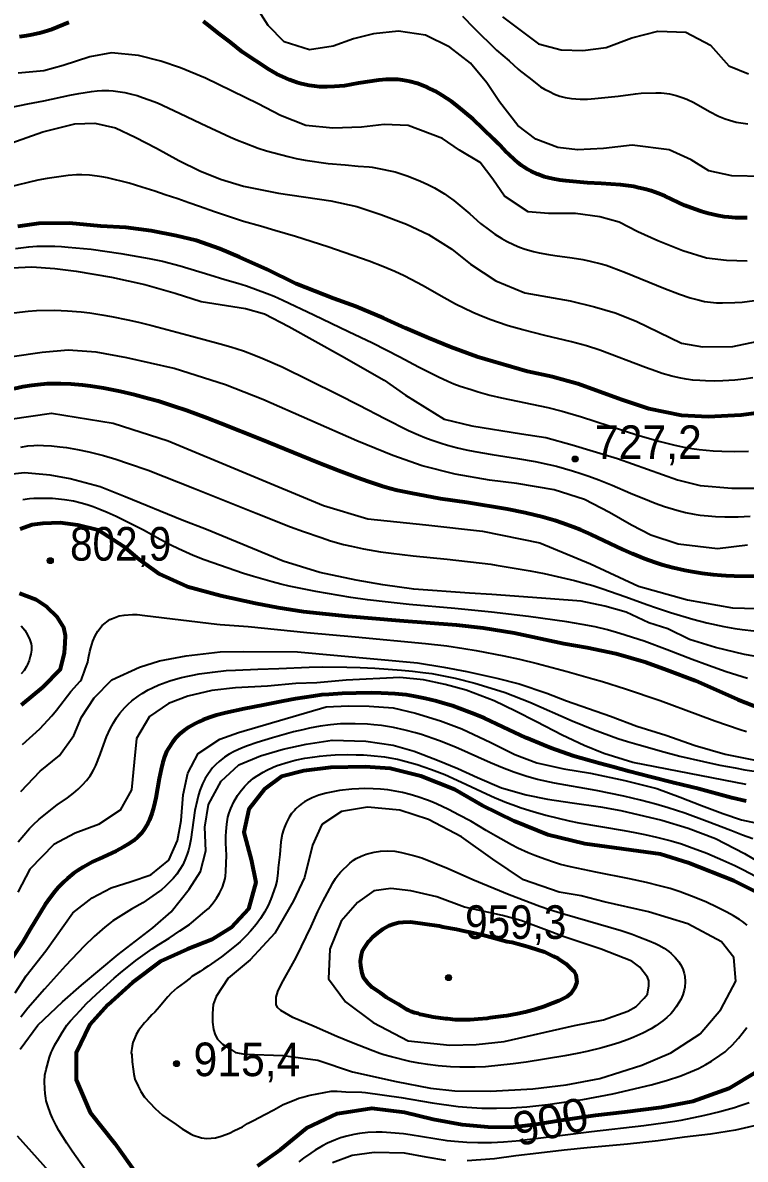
# Model space of a CAD drawing. Header units: metres. Extents: x 547833 to 556102, y 1844799 to 1850994.
# Drawn here: x 550297 to 550662, y 1845761 to 1846336 of the extents above; entities that cross this region are included whole.
import ezdxf
from ezdxf.enums import TextEntityAlignment as Align

# ---------------------------------------------------------------- set-up
doc = ezdxf.new("R2010")
doc.units = ezdxf.units.M
doc.header["$LTSCALE"] = 6.8
for name, color, linetype, lineweight in [('1', 7, 'Continuous', 25), ('2', 7, 'Continuous', 53), ('5', 7, 'Continuous', 13)]:
    doc.layers.add(name, color=color, linetype=linetype, lineweight=lineweight)
doc.layers.add('4', color=7, linetype='Continuous')

msp = doc.modelspace()

# ---------------------------------------------------------------- hatches: boundary and pattern name
at = {"layer": '5'}
for points in [[(550577.62, 1846115.14, 1), (550574.62, 1846115.14, 1)], [(550312.23, 1846063.77, 1), (550309.23, 1846063.77, 1)], [(550513.6, 1845852.97, 1), (550510.6, 1845852.97, 1)], [(550376.06, 1845809.48, 1), (550373.06, 1845809.48, 1)]]:
    msp.add_hatch(color=256, dxfattribs=at).paths.add_polyline_path(points)

# ---------------------------------------------------------------- linework, layer by layer
at = {"layer": '1'}
for points in [[(550671.02, 1846257.89), (550655.35, 1846258.28), (550643.75, 1846260.9), (550634.87, 1846266.37), (550623.63, 1846271.45), (550604.95, 1846273.78), (550590.4, 1846272.13), (550577.27, 1846271.4), (550567.34, 1846272.69), (550556.21, 1846276.76), (550547.17, 1846283.74), (550537.94, 1846295.65), (550531.51, 1846305.34), (550523.15, 1846315.19), (550512.82, 1846323.41), (550500.45, 1846329.38), (550486.76, 1846331.39), (550474.08, 1846330.07), (550464.08, 1846327.54), (550453.83, 1846323.84), (550441.85, 1846321.97), (550429.07, 1846325.99), (550420.89, 1846334.33), (550412.66, 1846347.5)], [(550519.24, 1846339.05), (550524.89, 1846333.07), (550536.34, 1846321.8), (550542.73, 1846316.4), (550547.37, 1846312.15), (550548.51, 1846311.19), (550552.72, 1846307.97), (550557.6, 1846304.09), (550558.66, 1846303.36), (550560.62, 1846302.18), (550563.17, 1846300.84), (550565.72, 1846299.6), (550568.32, 1846298.58), (550571, 1846297.9), (550574.32, 1846297.4), (550578.71, 1846297.09), (550582.33, 1846297.13), (550586.06, 1846297.37), (550597.89, 1846298.63), (550606.58, 1846299.81), (550609.54, 1846300.02), (550616.91, 1846300.32), (550619.66, 1846300.27), (550621.16, 1846300.14), (550623.85, 1846299.71), (550627.16, 1846298.91), (550630.29, 1846297.93), (550632.62, 1846297.02), (550636.07, 1846295.31), (550644.05, 1846290.75), (550648.63, 1846288.39), (550651.91, 1846287.09), (550654.09, 1846286.38), (550657.53, 1846285.49), (550661.09, 1846284.84), (550663.49, 1846284.54)], [(550539.4, 1846338.75), (550557.61, 1846324.94), (550569.13, 1846321.92), (550580.09, 1846321.64), (550591.74, 1846323.09), (550604.77, 1846327.99), (550617.98, 1846331.4), (550632.14, 1846330.84), (550644.56, 1846324.38), (550653.75, 1846313.86), (550663.74, 1846309.78)], [(550663.1, 1846215.23), (550652.65, 1846215.57), (550642.61, 1846216.72), (550630.51, 1846220.43), (550617.87, 1846225.47), (550607.82, 1846230.05), (550598.39, 1846234.82), (550588.68, 1846237.53), (550576.3, 1846239.18), (550562.7, 1846239.29), (550552.33, 1846240.02), (550540.38, 1846247.94), (550534.45, 1846256.54), (550528.16, 1846264.97), (550517.66, 1846271.27), (550509.12, 1846277.16), (550491.74, 1846283.71), (550479.61, 1846284.24), (550468.07, 1846282.93), (550453.52, 1846282.42), (550439.91, 1846283.67), (550427.14, 1846288.83), (550415.8, 1846294.66), (550389.18, 1846307.65), (550376.65, 1846312.83), (550366.61, 1846316.27), (550355.37, 1846319.06), (550341.62, 1846320.42), (550330.67, 1846318.42), (550317.19, 1846314.09), (550307.47, 1846311.34), (550294.51, 1846310.25)], [(550290.42, 1846292.8), (550299.43, 1846294.68), (550307.46, 1846296.21), (550320.6, 1846299.06), (550325.2, 1846299.96), (550331.55, 1846300.98), (550334.44, 1846301.26), (550336.72, 1846301.37), (550340.27, 1846301.36), (550342.57, 1846301.22), (550346.12, 1846300.81), (550348.39, 1846300.42), (550351.82, 1846299.64), (550354.59, 1846298.86), (550357.34, 1846297.97), (550360.66, 1846296.79), (550364.89, 1846295.14), (550376.08, 1846290.05), (550386.95, 1846284.75), (550401.86, 1846277.84), (550405.33, 1846276.36), (550408.96, 1846274.93), (550415.82, 1846272.35), (550419.98, 1846270.97), (550431.02, 1846268.03), (550435.14, 1846267.08), (550439.61, 1846266.29), (550451.26, 1846264.61), (550459.77, 1846263.93), (550466.41, 1846263.24), (550472.04, 1846262.79), (550473.43, 1846262.6), (550475.97, 1846262.14), (550485.07, 1846260.23), (550489.11, 1846258.99), (550491.7, 1846258.06), (550497.99, 1846255.66), (550501.58, 1846253.99), (550504.95, 1846252.21), (550510.02, 1846249.16), (550511.95, 1846247.89), (550514.83, 1846245.81), (550522.86, 1846239.13), (550528.29, 1846234.28), (550532.83, 1846230.76), (550535.55, 1846228.82), (550539.01, 1846226.57), (550541.33, 1846225.25), (550545.21, 1846223.35)], [(550285.53, 1846272.9), (550306.9, 1846280.53), (550323.08, 1846284.53), (550333.2, 1846284.91), (550343.63, 1846282.54), (550353.57, 1846277.82), (550364.48, 1846272.33), (550375.73, 1846266.11), (550386.36, 1846260.84), (550396.88, 1846256.57), (550408.45, 1846253.05), (550426.14, 1846249.47), (550452.6, 1846245.73), (550465.76, 1846242.78), (550477.9, 1846238.82), (550490.79, 1846233.8), (550501.92, 1846228.59), (550513.81, 1846221.17), (550523.17, 1846213.72), (550535.96, 1846205.14), (550550.6, 1846199.17), (550573.55, 1846195.05), (550585.83, 1846192.12), (550596.34, 1846188.99), (550606.97, 1846184.86), (550629.83, 1846173.73), (550640.59, 1846171.78), (550655.81, 1846171.98), (550670.94, 1846175.22)], [(550588.57, 1846170.17), (550581.87, 1846172.36), (550574.32, 1846174.44), (550560.77, 1846177.62), (550549.66, 1846180.4), (550542.28, 1846182.51), (550536.85, 1846184.32), (550533.55, 1846185.52), (550528.75, 1846187.38), (550524.38, 1846189.24), (550515.7, 1846193.49), (550509.94, 1846196.54), (550498.89, 1846202.79), (550493.24, 1846205.87), (550489.71, 1846207.66), (550485.01, 1846209.86), (550478.85, 1846212.47), (550471.98, 1846215.15), (550451.06, 1846222.34), (550434.77, 1846227.63), (550424.35, 1846230.61), (550417.02, 1846232.87), (550408.38, 1846235.24), (550393.81, 1846240.04), (550386.22, 1846242.75), (550380.75, 1846244.58), (550375.24, 1846246.64), (550368.82, 1846248.69), (550363.62, 1846250.6), (550356.96, 1846252.5), (550350.58, 1846254.56), (550339.63, 1846257.31), (550336.73, 1846257.87), (550334.41, 1846258.19), (550330.58, 1846258.56), (550326.62, 1846258.74), (550324.06, 1846258.74), (550319.84, 1846258.48), (550309.14, 1846256.89), (550304.44, 1846256.03), (550289.17, 1846252.43)], [(550293.18, 1846221.59), (550299.94, 1846222.44), (550303.92, 1846222.74), (550306.45, 1846222.79), (550313, 1846222.7), (550316.37, 1846222.56), (550319.78, 1846222.3), (550331.45, 1846221.17), (550346.45, 1846219.1), (550360.75, 1846216.56), (550367.45, 1846215.1), (550376.38, 1846212.83), (550391.45, 1846208.33), (550399.02, 1846205.96), (550405.61, 1846204.08), (550409.99, 1846202.63), (550420.44, 1846198.87), (550423.94, 1846197.4), (550428.37, 1846195.39), (550443.95, 1846188.09), (550461.57, 1846179.67), (550473.64, 1846173.8), (550487.42, 1846166.85), (550496.96, 1846161.74), (550507.09, 1846156.64), (550511.69, 1846154.49), (550514.79, 1846153.23), (550518.04, 1846152.03), (550523.47, 1846150.2), (550527.14, 1846149.08), (550532.95, 1846147.48), (550538.81, 1846146.07), (550562.3, 1846141.13), (550569.57, 1846139.25), (550579.38, 1846136.39), (550607.79, 1846127.22), (550619.08, 1846123.95), (550625.89, 1846122.25), (550631.03, 1846121.16), (550635.08, 1846120.44), (550638.82, 1846119.92), (550645.96, 1846119.27), (550650.33, 1846119.07), (550656.8, 1846119.02), (550663.7, 1846119.17)], [(550545.21, 1846223.35), (550547.96, 1846222.23), (550550.79, 1846221.22), (550555.13, 1846220), (550557.97, 1846219.36), (550562.7, 1846218.46), (550565.78, 1846217.96), (550574.57, 1846216.82), (550579.93, 1846215.97), (550583.68, 1846215.23), (550589.25, 1846213.86), (550591.89, 1846213.06), (550594.47, 1846212.16), (550601.57, 1846209.51), (550620.97, 1846201.51), (550628.87, 1846198.4), (550634.21, 1846196.64), (550638.33, 1846195.53), (550641.6, 1846194.83), (550644.6, 1846194.37), (550647.54, 1846194.12), (550650.66, 1846194.04), (550656.86, 1846194.18), (550660.59, 1846194.45), (550666.86, 1846195.25)], [(550284.5, 1846211.44), (550301.42, 1846212.34), (550313.07, 1846211.5), (550323.89, 1846210.18), (550341.76, 1846207.13), (550358.58, 1846203.32), (550373.81, 1846198.95)], [(550373.81, 1846198.95), (550386.98, 1846194.85), (550409.37, 1846191.17), (550419.08, 1846188.46), (550431.36, 1846182.1), (550457.93, 1846167.33), (550479.53, 1846154.92), (550490.42, 1846147.39), (550509.82, 1846135.36), (550523.94, 1846131.88), (550549.03, 1846127.86), (550561.3, 1846126.08), (550574.55, 1846122.37), (550597.57, 1846115.45), (550627.89, 1846104.54), (550639.38, 1846101.78), (550655.41, 1846100.42), (550667.23, 1846100.36)], [(550292.37, 1846189.03), (550299.52, 1846189.8), (550303.79, 1846190.14), (550312.98, 1846190.33), (550316.24, 1846190.3), (550319.51, 1846190.11), (550326.34, 1846189.52), (550330.8, 1846189.01), (550336.84, 1846188.06), (550341.63, 1846187.2), (550350.02, 1846185.49), (550355.31, 1846184.28), (550362, 1846182.63), (550382.28, 1846177.3), (550396.71, 1846173.4), (550401.98, 1846171.9), (550408.5, 1846169.82), (550413.62, 1846167.89), (550418.21, 1846165.99), (550427.94, 1846161.66)], [(550663.26, 1846071.59), (550648.1, 1846069.74), (550628.13, 1846072.18), (550614.41, 1846076.72), (550604.69, 1846081.71), (550593.56, 1846088.07), (550580.86, 1846094.76), (550565.46, 1846099.49), (550546.66, 1846102.83), (550532.89, 1846104.44), (550515.52, 1846107.55), (550498.78, 1846111.75), (550483.97, 1846116.93), (550465.72, 1846124.39), (550418.26, 1846145.3), (550399.39, 1846152.56), (550373.42, 1846160.93), (550349.44, 1846166.34), (550333.88, 1846169.14), (550319.8, 1846170.09), (550306.58, 1846168.97), (550291.45, 1846166.88)], [(550665.9, 1846156.13), (550661.36, 1846155.54), (550656.82, 1846155.07), (550650.85, 1846154.67), (550646.37, 1846154.54), (550641.99, 1846154.61), (550639.17, 1846154.75), (550635.64, 1846155.05), (550632.23, 1846155.49), (550628.75, 1846156.13), (550624.98, 1846157.04), (550620.13, 1846158.44), (550616.91, 1846159.48), (550611.71, 1846161.32), (550588.57, 1846170.17)], [(550427.94, 1846161.66), (550455.93, 1846147.97), (550466.97, 1846142.32), (550479.88, 1846135.56), (550491.86, 1846129.58), (550496.88, 1846127.29), (550500.09, 1846125.99), (550503.3, 1846124.8), (550508.31, 1846123.09), (550511.57, 1846122.09), (550516.71, 1846120.77), (550520.99, 1846119.83), (550525.32, 1846118.98), (550534.16, 1846117.41), (550547.01, 1846115.37), (550555.84, 1846113.84), (550562.75, 1846112.42), (550566.72, 1846111.47), (550570.74, 1846110.4), (550574.82, 1846109.21), (550578.93, 1846107.9), (550583.03, 1846106.48), (550588.13, 1846104.58), (550594.91, 1846101.87), (550604.18, 1846097.94), (550613.71, 1846094.01), (550616.66, 1846092.82), (550621.22, 1846091.14), (550627.49, 1846089.21), (550631.93, 1846088.08), (550636.32, 1846087.24), (550639.38, 1846086.81), (550643.33, 1846086.38), (550647.16, 1846086.07), (550651.79, 1846085.88), (550658.58, 1846085.99), (550664.69, 1846086.22)], [(550290.49, 1846135.24), (550311.36, 1846138.24), (550342.54, 1846133.27), (550370.35, 1846124.35), (550448.87, 1846091.71), (550471.24, 1846084.85), (550500.55, 1846081.82), (550529.24, 1846078.6), (550558.35, 1846072.75), (550583.94, 1846062.19), (550608.22, 1846050.84), (550632.88, 1846043.98), (550655.69, 1846039.96), (550686.27, 1846039.11), (550714.17, 1846041.76), (550743.79, 1846048.3), (550770.78, 1846055.55), (550791.57, 1846059.3), (550814.43, 1846060.5), (550838.55, 1846057.26), (550855.87, 1846053.51), (550875.2, 1846047.7), (550891.62, 1846047.4)], [(550295.77, 1846121.21), (550299.41, 1846121.74), (550302.4, 1846122.02), (550304.11, 1846122.08), (550307.27, 1846122.03), (550311.4, 1846121.76), (550315.58, 1846121.37), (550318.94, 1846120.94), (550324.49, 1846120), (550330.22, 1846118.78), (550337.64, 1846116.88), (550343.89, 1846115.03), (550350.33, 1846112.96), (550360.27, 1846109.43), (550383.61, 1846100.23), (550414.76, 1846087.71), (550432.28, 1846080.91), (550438.73, 1846078.53), (550447.69, 1846075.4), (550452.45, 1846073.85), (550459.04, 1846071.98)], [(550675.4, 1846014), (550661.79, 1846016.39), (550647.04, 1846019.93), (550634.01, 1846023.91), (550622.99, 1846029.27), (550613.36, 1846032.37), (550601.84, 1846037.67), (550591.07, 1846040.77), (550579.11, 1846043.22), (550563.71, 1846044.52), (550533.99, 1846046.74), (550522.76, 1846047.25), (550494.57, 1846049.39), (550478.95, 1846051.56), (550465.35, 1846053.95), (550446.99, 1846057.84), (550428.44, 1846063.49), (550389.66, 1846079.54), (550377.44, 1846084.25), (550348.53, 1846096.09), (550336.03, 1846101.03), (550320.83, 1846105.15), (550310.6, 1846106.91), (550297.63, 1846108.1), (550287.21, 1846107.05)], [(550422.91, 1846053.02), (550413.49, 1846055.71), (550408.45, 1846057.24), (550388.6, 1846064.16), (550383.04, 1846066.37), (550375.54, 1846069.69), (550371.66, 1846071.59), (550366.3, 1846074.43), (550357.83, 1846079.11), (550344.02, 1846086.12), (550339.42, 1846088.16), (550335.75, 1846089.66), (550332.48, 1846090.91), (550329.4, 1846091.98), (550326.28, 1846092.9), (550322.53, 1846093.79), (550317.85, 1846094.52), (550311.84, 1846095.16), (550308.26, 1846095.25), (550302.46, 1846095.11), (550300.22, 1846094.98), (550296.78, 1846094.57)], [(550459.04, 1846071.98), (550463.06, 1846071.04), (550469.05, 1846069.81), (550477.71, 1846068.28), (550483.08, 1846067.55), (550494.14, 1846066.22), (550511.38, 1846064.45), (550533.53, 1846061.91), (550536.16, 1846061.52), (550553.33, 1846058.57), (550560.42, 1846057.26), (550575.74, 1846053.66), (550580.61, 1846052.43), (550585.01, 1846051.15), (550590.05, 1846049.51), (550601.27, 1846045.6), (550612.88, 1846041.39), (550616.73, 1846040.07), (550624.29, 1846037.64), (550635.71, 1846034.14), (550642.75, 1846032.32), (550651.38, 1846030.5), (550656.86, 1846029.52), (550660.52, 1846028.97), (550666.51, 1846028.28)], [(550663.3, 1846004.27), (550652.46, 1846007.64), (550643.52, 1846010.73), (550635.35, 1846013.74), (550622.57, 1846018.74), (550610.94, 1846022.99), (550598.76, 1846026.97), (550592.54, 1846028.72), (550586.25, 1846030.23), (550579.67, 1846031.48), (550571.93, 1846032.79), (550552.54, 1846035.55), (550533.9, 1846037.8), (550515.35, 1846039.53), (550492.25, 1846041.57), (550481.51, 1846042.7), (550471.11, 1846043.94), (550462.76, 1846045.14), (550445.04, 1846048.21), (550431.51, 1846050.93), (550427.37, 1846051.83), (550422.91, 1846053.02)], [(550296.62, 1845970.89), (550305.39, 1845978.74), (550307.5, 1845980.88), (550311.56, 1845985.34), (550313.92, 1845988.16), (550321.16, 1845997.66), (550325.8, 1846002.86), (550326.45, 1846003.68), (550326.83, 1846004.71), (550327.89, 1846007.44), (550328.54, 1846009.37), (550329.67, 1846012.47), (550330.05, 1846014.62), (550330.8, 1846017.81), (550331.21, 1846019.71), (550332.32, 1846023.06), (550333.37, 1846025.78), (550334.83, 1846028.18), (550337, 1846030.91), (550340.86, 1846034.07), (550342.16, 1846034.59), (550345.62, 1846035.85), (550348.17, 1846036.26), (550352.23, 1846036.6), (550354.59, 1846036.49), (550358.62, 1846035.96), (550394.98, 1846031.63), (550396.63, 1846031.56), (550410.72, 1846030.4), (550440.5, 1846027.51), (550464.81, 1846025.32), (550500.53, 1846021.91), (550511.21, 1846020.68), (550519.86, 1846019.42), (550526.09, 1846018.39), (550540.12, 1846015.7), (550547.95, 1846013.93), (550556.99, 1846011.72), (550572.15, 1846007.65), (550585.05, 1846004.09), (550589.92, 1846002.66)], [(550295.98, 1846030.9), (550297.81, 1846028.66), (550299.27, 1846026.25), (550300.41, 1846023.75), (550301, 1846021.74), (550301.16, 1846020.62), (550301.16, 1846018.55), (550300.88, 1846016.47), (550300.64, 1846015.33), (550300.06, 1846013.28), (550299.25, 1846011.27), (550298.69, 1846010.2), (550297.47, 1846008.32), (550296.07, 1846006.52)], [(550295.82, 1845947.09), (550305.58, 1845957.34), (550315.34, 1845965.31), (550322.71, 1845975.41), (550326.48, 1845984.73), (550332.87, 1845994.48), (550341.88, 1846003.5), (550355.89, 1846009.91), (550365.95, 1846013.09), (550379.38, 1846015.63), (550396.68, 1846017.59), (550408.33, 1846017.89), (550435.79, 1846017.7), (550496.38, 1846012.12), (550509.71, 1846009.95), (550521.4, 1846007.72), (550536.51, 1846004.35), (550547.89, 1846001.45), (550561.76, 1845996.8), (550571.72, 1845992.97), (550593.95, 1845985.08), (550607.34, 1845980.12), (550621.96, 1845975.55), (550636.78, 1845970.37), (550652.01, 1845966), (550672.28, 1845961.94)], [(550385.98, 1846006.47), (550392.84, 1846007.43), (550399.74, 1846008.16), (550404.39, 1846008.45), (550415.73, 1846008.96), (550426.34, 1846009.28), (550441.71, 1846009.96), (550448.36, 1846010.03), (550460.64, 1846009.95), (550467.36, 1846009.76), (550474.84, 1846009.37), (550488.35, 1846008.41), (550493.86, 1846007.9), (550499.08, 1846007.29), (550503.61, 1846006.66), (550507.05, 1846006.08), (550515.4, 1846004.36), (550525.4, 1846001.81), (550529.32, 1846000.71), (550540.66, 1845997.05), (550553.23, 1845992.22), (550574.57, 1845982.82), (550585.48, 1845978.39), (550597.73, 1845973.92), (550602.55, 1845972.33), (550608.44, 1845970.59), (550620.89, 1845967.11), (550628.99, 1845965), (550641.06, 1845962.19), (550649.32, 1845960.43), (550656.96, 1845958.97), (550661.93, 1845958.1), (550667.9, 1845957.17)], [(550662.52, 1845950.55), (550605.24, 1845961.71), (550590.62, 1845966.28), (550580.63, 1845970.35), (550569.5, 1845975.57), (550556.66, 1845982.37), (550545.89, 1845987.76), (550535.14, 1845992.89), (550520.94, 1845998.27), (550510.46, 1846001.14), (550499.38, 1846003.57), (550487.56, 1846004.77), (550460.41, 1846003.34), (550445.45, 1846002.03), (550434.83, 1846001.59), (550420.61, 1846000.36), (550404.33, 1845999.4), (550392.41, 1845998.18), (550380.29, 1845995.28), (550370.43, 1845991.49), (550360.88, 1845984.95), (550354.27, 1845973.78), (550353.21, 1845961.85), (550351.73, 1845947.96), (550346.04, 1845937.66), (550335.05, 1845930.45), (550323.24, 1845925.93), (550312.57, 1845920.28), (550300.39, 1845907.85), (550294.34, 1845896.24)], [(550294.49, 1845921.59), (550297.32, 1845925.03), (550300.26, 1845928.29), (550302.1, 1845930.28), (550305.05, 1845933.14), (550314.17, 1845940.38), (550319.45, 1845943.91), (550322.48, 1845946.23), (550324.82, 1845948.27), (550327, 1845950.36), (550329.02, 1845952.58), (550330.82, 1845954.98), (550332.08, 1845956.98), (550332.7, 1845958.13), (550333.7, 1845960.28), (550335.99, 1845965.82), (550337.04, 1845968.57), (550339.17, 1845974.65), (550341.04, 1845978.7), (550342.66, 1845981.8), (550344.18, 1845984.3), (550345.98, 1845986.71), (550348.46, 1845989.52), (550350.18, 1845991.24), (550352.02, 1845992.88), (550355.09, 1845995.18), (550357.15, 1845996.53), (550360.31, 1845998.44), (550362.37, 1845999.54), (550365.69, 1846000.99), (550371.18, 1846003.01), (550374, 1846003.89), (550377.06, 1846004.66), (550385.98, 1846006.47)], [(550589.92, 1846002.66), (550601.65, 1845999.01), (550619.12, 1845993.03), (550638.11, 1845986.05), (550646.67, 1845982.79), (550659.53, 1845978.46), (550662.82, 1845977.41)], [(550292.95, 1845845.32), (550298.59, 1845853.84), (550308.46, 1845866.51), (550322.16, 1845885.72), (550331.84, 1845893.3), (550341.56, 1845898.34), (550351.61, 1845901.51), (550361.64, 1845904.93), (550370.71, 1845912.31), (550375.04, 1845922.33), (550376.94, 1845932.45), (550377.89, 1845945.39), (550380.2, 1845956.32), (550385.56, 1845966.2), (550396.42, 1845973.53), (550405.95, 1845976.9), (550450.21, 1845989.79), (550461.58, 1845990.32), (550472.01, 1845990.23), (550484.05, 1845989.31), (550495.41, 1845986.66), (550508.04, 1845982.75), (550518.78, 1845978.76), (550533.41, 1845971.91), (550545.66, 1845965.81), (550556.68, 1845961.59), (550570.37, 1845958.45), (550583.95, 1845956.3), (550601.27, 1845952.55), (550617.48, 1845948.54), (550629.14, 1845944.28), (550640.05, 1845939.92), (550650.79, 1845935.93), (550660.3, 1845932.69), (550673.58, 1845929.88)], [(550507.57, 1845972.66), (550504.1, 1845973.94), (550498.37, 1845975.86), (550495.46, 1845976.75), (550490.2, 1845978.16), (550484.22, 1845979.45), (550478.16, 1845980.38), (550474.34, 1845980.8), (550471.16, 1845981.05), (550464.82, 1845981.31), (550457.49, 1845981.23), (550452.34, 1845980.84), (550447.28, 1845980.08), (550441.78, 1845979.03), (550438.36, 1845978.29), (550433.71, 1845977.15), (550423.11, 1845974.21), (550415.36, 1845971.86), (550410.37, 1845970.12), (550407.4, 1845968.99), (550403.73, 1845967.36), (550401.22, 1845965.99), (550398.82, 1845964.39), (550396.05, 1845962.2), (550394.38, 1845960.65), (550392.81, 1845958.99), (550390.65, 1845956.18), (550389.11, 1845953.67), (550387.75, 1845951.01), (550386.39, 1845947.65), (550385.69, 1845945.45), (550384.94, 1845942.6), (550383.87, 1845937.42), (550381.75, 1845922.75), (550381.13, 1845919.48), (550380.58, 1845917.44), (550379.94, 1845915.45), (550378.82, 1845912.41), (550377.69, 1845909.96), (550376.3, 1845907.56), (550374.68, 1845905.27), (550372.87, 1845903.14), (550368.78, 1845898.99), (550367.04, 1845897.42), (550366.04, 1845896.63), (550357.57, 1845890.84), (550351.75, 1845887.56), (550342.44, 1845881.63), (550340.66, 1845880.36), (550338.35, 1845878.56), (550332.88, 1845873.73), (550327.84, 1845868.85), (550318.46, 1845858.97), (550307.82, 1845847.22), (550299.42, 1845837.51), (550295.78, 1845833.03)], [(550295.44, 1845816.87), (550304.36, 1845828.93), (550316.99, 1845840.78), (550326.45, 1845849.22), (550345.14, 1845864.68), (550353.77, 1845871.5), (550362.54, 1845878.21), (550371.91, 1845886.26), (550381.03, 1845897.71), (550386.75, 1845906.61), (550389.38, 1845917.07), (550388.91, 1845929.08), (550390.67, 1845940.46), (550397.08, 1845952.24), (550406.04, 1845960.62), (550416.95, 1845965.16), (550428.52, 1845968.51), (550440.05, 1845970.96)], [(550440.05, 1845970.96), (550453.29, 1845972.97), (550470.24, 1845972.47), (550484.18, 1845970.5), (550494.81, 1845967.51), (550506.5, 1845962.99), (550516.77, 1845958.69), (550526.81, 1845954.12), (550538.95, 1845949.01), (550551.31, 1845945.34), (550562.21, 1845943.27), (550574.62, 1845941.37), (550588.95, 1845939.31), (550599.19, 1845937.55), (550619.94, 1845932.66), (550633.24, 1845928.46), (550647.17, 1845923.3), (550661.73, 1845915.81), (550679.99, 1845904.92)], [(550665.9, 1845923.13), (550660.74, 1845924.93), (550654.79, 1845927.34), (550642.94, 1845931.88), (550631.55, 1845936.04), (550623.23, 1845938.75), (550616.86, 1845940.67), (550609.22, 1845942.68), (550600.73, 1845944.72), (550586.74, 1845947.52), (550565.63, 1845951.23), (550557.06, 1845953.16), (550554.09, 1845953.92), (550551.12, 1845954.8), (550545.2, 1845956.77), (550539.32, 1845959.01), (550533.34, 1845961.56), (550515.63, 1845969.44), (550507.57, 1845972.66)], [(550313.04, 1845819), (550314.83, 1845822.11), (550316.68, 1845825.21), (550318.24, 1845827.61), (550319.18, 1845828.9), (550321.04, 1845831.18), (550325.93, 1845836.6), (550328.93, 1845839.7), (550334.07, 1845844.63), (550343.08, 1845852.74), (550346.24, 1845855.4), (550354.05, 1845861.64), (550362.32, 1845867.53), (550365.67, 1845869.78), (550370.87, 1845872.99), (550376.22, 1845876.7), (550381.08, 1845879.89), (550382.21, 1845880.73), (550388.91, 1845886.41), (550390.65, 1845888.01), (550391.56, 1845888.96), (550393.11, 1845890.79), (550394.85, 1845893.22), (550396.29, 1845895.65), (550397.73, 1845898.74), (550398.5, 1845900.88), (550399.1, 1845903.09), (550399.33, 1845904.33), (550399.56, 1845906.59), (550399.84, 1845914.85), (550399.53, 1845920.89), (550399.53, 1845924.53), (550399.64, 1845926.85), (550399.97, 1845930.48), (550400.59, 1845934.08), (550401.19, 1845936.33), (550401.95, 1845938.55), (550403.47, 1845941.9), (550405.36, 1845945.07), (550406.75, 1845946.97), (550409.12, 1845949.73), (550410.76, 1845951.4), (550413.49, 1845953.73), (550415.36, 1845955.03), (550418.36, 1845956.84), (550420.31, 1845957.92), (550423.43, 1845959.4), (550425.53, 1845960.21), (550431.1, 1845961.98), (550434.62, 1845962.89), (550439.4, 1845963.86), (550443.37, 1845964.47), (550446.79, 1845964.9), (550450.32, 1845965.26), (550454.78, 1845965.57), (550460.77, 1845965.71), (550465.41, 1845965.69), (550469.15, 1845965.57), (550472.77, 1845965.31), (550479.76, 1845964.53), (550482.41, 1845964.13), (550486.33, 1845963.36), (550488.83, 1845962.77), (550496.32, 1845960.7), (550499.59, 1845959.62)], [(550499.59, 1845959.62), (550503.56, 1845958.19), (550510.19, 1845955.63), (550518.74, 1845951.84), (550531.37, 1845945.84), (550535.34, 1845944.08), (550541.38, 1845941.55), (550544.77, 1845940.27), (550548.86, 1845938.86), (550554.89, 1845936.98), (550561.35, 1845935.1), (550573.1, 1845932.31), (550577.98, 1845931.27), (550600.91, 1845927.3), (550606.36, 1845926.31), (550611.44, 1845925.27), (550617.34, 1845923.95), (550624.69, 1845922.11), (550629.94, 1845920.54), (550634.01, 1845919.17), (550642.72, 1845915.84), (550650.76, 1845912.43), (550656.8, 1845909.61), (550661.17, 1845907.46), (550670.55, 1845902.62)], [(550603.68, 1845903), (550586.52, 1845906.28), (550573.8, 1845908.92), (550568.77, 1845910.22), (550565.65, 1845911.15), (550560.72, 1845912.85), (550555.66, 1845914.79), (550552.34, 1845916.15), (550547.2, 1845918.5), (550543.97, 1845920.17), (550535.93, 1845924.59), (550531.13, 1845927.34), (550523.31, 1845932.01), (550517.19, 1845935.35), (550512.41, 1845937.83), (550508.47, 1845939.74), (550504.52, 1845941.46), (550501.43, 1845942.68), (550496.63, 1845944.35), (550492.72, 1845945.53), (550488.87, 1845946.52), (550485.09, 1845947.3), (550481.36, 1845947.85), (550477.68, 1845948.22), (550474.02, 1845948.46), (550469.59, 1845948.55), (550466.76, 1845948.47), (550463.18, 1845948.23), (550456.94, 1845947.5), (550452.84, 1845946.8), (550450.31, 1845946.25), (550446.59, 1845945.16), (550443.18, 1845943.84), (550441.16, 1845942.88), (550439.27, 1845941.8), (550438.28, 1845941.14), (550436.56, 1845939.82), (550434.97, 1845938.37), (550434.15, 1845937.51), (550432.78, 1845935.88), (550431.56, 1845934.12), (550430.95, 1845933.08), (550429.97, 1845931.11), (550429.12, 1845929), (550428.71, 1845927.77), (550428.05, 1845925.43), (550427.33, 1845921.64), (550426.76, 1845915.17), (550426.02, 1845908.45), (550425.83, 1845905.87), (550425.53, 1845903.28), (550425.25, 1845901.83), (550424.54, 1845899.19), (550422.29, 1845892.63), (550420.89, 1845889.42), (550419.07, 1845886.11), (550416.99, 1845882.88), (550414.85, 1845879.92), (550412.01, 1845876.48), (550410, 1845874.27), (550407.92, 1845872.18), (550406.76, 1845871.12), (550404.67, 1845869.4), (550397.23, 1845863.5), (550390.49, 1845858.71)], [(550427.7, 1845849.9), (550434.27, 1845861.6), (550435.24, 1845863.49), (550442.6, 1845878.91), (550445.99, 1845886.42), (550448.49, 1845891.55), (550452.13, 1845897.98), (550453.66, 1845900.9), (550454.95, 1845903.12), (550455.79, 1845904.27), (550457.51, 1845906.22), (550462.13, 1845910.82), (550464.08, 1845912.44), (550465.32, 1845913.22), (550467.86, 1845914.42), (550470.53, 1845915.38), (550474.49, 1845916.43), (550477.77, 1845916.91), (550481.32, 1845917.07), (550484.92, 1845916.87), (550488.36, 1845916.25), (550495.11, 1845914.57), (550498.55, 1845913.54), (550511.98, 1845908.11), (550524.34, 1845902.63), (550542.72, 1845894.94), (550558.34, 1845889.08), (550563.1, 1845887.47), (550570.87, 1845885.08), (550599.47, 1845876.84), (550604.87, 1845874.97), (550608.26, 1845873.68), (550613.54, 1845871.61), (550616.76, 1845870.21), (550618.39, 1845869.4), (550621.05, 1845867.88), (550623.44, 1845866.2), (550624.67, 1845865.16), (550626.75, 1845863.09), (550628.53, 1845860.89), (550629.36, 1845859.67), (550630.53, 1845857.44), (550631.31, 1845855.07), (550631.57, 1845853.65), (550631.72, 1845850.9), (550631.5, 1845848.12), (550631.24, 1845846.68), (550630.52, 1845844.24), (550629.49, 1845841.89), (550628.79, 1845840.57), (550627.28, 1845838.16), (550625.54, 1845835.88), (550624.51, 1845834.73), (550622.54, 1845832.87), (550620.44, 1845831.17), (550616.98, 1845828.65), (550614.56, 1845827.1), (550610.34, 1845824.88), (550605.84, 1845822.86), (550602.93, 1845821.69), (550598.16, 1845819.99), (550594.85, 1845818.95), (550589.63, 1845817.48), (550581.95, 1845815.68), (550577.08, 1845814.63)], [(550663.18, 1845879.45), (550660.69, 1845881.32), (550659.16, 1845882.35), (550656.12, 1845884.21), (550652.9, 1845886.02), (550647.81, 1845888.67), (550642.46, 1845891.17), (550638.79, 1845892.73), (550635.02, 1845894.22), (550629.14, 1845896.35), (550624.12, 1845897.96), (550618.79, 1845899.45), (550612.15, 1845901.11), (550603.68, 1845903)], [(550390.49, 1845858.71), (550388.18, 1845857.21), (550386.44, 1845856.15), (550382.39, 1845853.58), (550381.5, 1845852.74), (550378.64, 1845850.55), (550376.69, 1845849.22), (550374.87, 1845847.77), (550371.94, 1845845.21), (550370.17, 1845843.27), (550367.43, 1845840.11), (550365.91, 1845838.2), (550363.61, 1845835.59), (550362.03, 1845834.17), (550359.83, 1845831.69), (550358.39, 1845830.16), (550356.55, 1845827.84), (550355.36, 1845826.34), (550354.11, 1845824.22), (550353.43, 1845822.53), (550352.46, 1845820.19), (550352.06, 1845818.28), (550351.68, 1845815.02), (550351.93, 1845813.93), (550352.07, 1845810.48), (550352.62, 1845806.7), (550353.04, 1845804.14), (550353.56, 1845801.72), (550355.09, 1845798.05), (550356.51, 1845795.36), (550358.45, 1845792.48), (550363.69, 1845786.75), (550367.53, 1845783.47), (550370.23, 1845781.55), (550374.4, 1845778.67), (550377.37, 1845776.53), (550381.62, 1845774.03), (550383.06, 1845773.33), (550387.17, 1845772.06), (550389.94, 1845771.63), (550394.24, 1845772), (550397.12, 1845772.82), (550401.28, 1845774.4), (550403.86, 1845775.69), (550407.86, 1845777.63), (550410.52, 1845779.29), (550413.46, 1845780.74), (550419.19, 1845783.75), (550423.75, 1845786.12), (550425.03, 1845786.89), (550428.54, 1845788.77), (550431.5, 1845789.98), (550435.17, 1845791.51), (550436.47, 1845792.03), (550438.51, 1845792.63), (550440.8, 1845793.26), (550442.13, 1845793.54), (550452.68, 1845795.64)], [(550577.08, 1845814.63), (550570.87, 1845813.42), (550551.39, 1845810.24), (550544.71, 1845809.39), (550530.86, 1845807.96), (550525.63, 1845807.72), (550522.49, 1845807.7), (550517.74, 1845807.73), (550513.04, 1845807.91), (550506.81, 1845808.43), (550501.57, 1845809.03), (550497.09, 1845809.7), (550492.61, 1845810.6), (550483.22, 1845812.87), (550479.45, 1845813.94), (550477.43, 1845814.6), (550473.9, 1845815.92), (550463.08, 1845820.22), (550455.7, 1845823.26), (550444.21, 1845828.36), (550433.37, 1845832.79), (550427.37, 1845836.42), (550425.68, 1845837.95), (550424.97, 1845839.35), (550424.97, 1845841.3), (550424.97, 1845843.12), (550425.82, 1845846.04), (550427.7, 1845849.9)], [(550452.68, 1845795.64), (550455.75, 1845795.58), (550460.23, 1845795.3), (550468.21, 1845795.1), (550470.19, 1845794.94), (550488.12, 1845792.45), (550503.88, 1845789.64), (550516.98, 1845787.84), (550521.42, 1845787.46), (550528.9, 1845787.04), (550532.69, 1845786.92), (550536.41, 1845786.92), (550544.02, 1845787.16), (550551.63, 1845787.7), (550562.36, 1845788.9), (550574.98, 1845790.64), (550579.93, 1845791.41), (550595.23, 1845794.17), (550614.64, 1845798.74), (550622.27, 1845801), (550629.6, 1845803.38), (550634.51, 1845805.3), (550638.44, 1845807.09), (550642.2, 1845809.06), (550645.04, 1845810.74), (550649.32, 1845813.56), (550651.91, 1845815.51), (550653.24, 1845816.65), (550655.48, 1845818.8), (550658.68, 1845822.33), (550660.63, 1845824.69), (550662.92, 1845827.8)], [(550328.77, 1845755.46), (550321.78, 1845765.21), (550319.07, 1845769.25), (550315.05, 1845775.71), (550313.63, 1845778.22), (550311.8, 1845781.98), (550310.81, 1845784.37), (550309.43, 1845788.23), (550308.73, 1845790.72), (550308.45, 1845792.07), (550308.12, 1845794.45), (550307.95, 1845796.81), (550307.84, 1845800.56), (550308.03, 1845803.64), (550308.63, 1845806.62), (550310.36, 1845812.72), (550311.2, 1845815.19), (550311.78, 1845816.55), (550313.04, 1845819)], [(550664.09, 1845789.76), (550659.6, 1845788.15), (550656.64, 1845787.25), (550649.28, 1845785.16), (550641.57, 1845783.23), (550629.51, 1845780.8), (550626.45, 1845780.23), (550621.83, 1845779.5), (550610.92, 1845778.03), (550584.45, 1845775.03), (550571.08, 1845773.42), (550551.91, 1845770.95), (550548.24, 1845770.55), (550539.92, 1845769.78), (550533.82, 1845769.51), (550526.97, 1845769.39), (550521.31, 1845769.66), (550515.16, 1845770.1), (550511.43, 1845770.55), (550492.67, 1845773.55), (550489.25, 1845774.03), (550482.99, 1845774.57), (550478.47, 1845774.8), (550475.55, 1845774.85)], [(550673.24, 1845779.55), (550657.14, 1845775.94), (550644.54, 1845773.88), (550631.39, 1845772.26), (550618.12, 1845770.5), (550602.57, 1845768.74), (550582.2, 1845766.94), (550570.52, 1845765.74), (550557.73, 1845764.29), (550546.08, 1845762.85), (550535.32, 1845761.37), (550521.58, 1845760.45)], [(550317.24, 1845747.05), (550294.2, 1845772.91)], [(550475.55, 1845774.85), (550471.26, 1845774.64), (550467.02, 1845774.13), (550464.18, 1845773.66), (550460.65, 1845772.89), (550457.42, 1845771.93), (550454.96, 1845771.02), (550450.94, 1845769.29), (550448.36, 1845768), (550444.68, 1845765.83), (550442.41, 1845764.32), (550438.76, 1845761.72), (550436.45, 1845759.93)], [(550510.77, 1845760.62), (550500.81, 1845762.16), (550489.91, 1845764.23), (550474.49, 1845764.64), (550463.37, 1845763), (550453.37, 1845759.32)]]:
    msp.add_lwpolyline(points, dxfattribs=at)
for points in [[(550568.09, 1845896.15), (550549.98, 1845902.35), (550534.43, 1845912.91), (550518.68, 1845924.08), (550501.94, 1845932.85), (550487.43, 1845937.56), (550471.12, 1845939.14), (550457.91, 1845936.88), (550447.97, 1845930.42), (550443.31, 1845919.98), (550439.2, 1845903.64), (550433.68, 1845891.84), (550424.35, 1845875.53), (550411.78, 1845862.04), (550400.76, 1845852.79), (550394.53, 1845843.39), (550393.13, 1845839.35), (550392.7, 1845834.88), (550392.7, 1845832.93), (550392.7, 1845830.42), (550393.27, 1845826.79), (550394.11, 1845824), (550395.24, 1845821.91), (550397.78, 1845819.4), (550401.3, 1845817.17), (550404.4, 1845815.22), (550409.07, 1845814.23), (550428.44, 1845813.63), (550445.98, 1845811.3), (550463.56, 1845805.29), (550485.56, 1845800.54), (550502.96, 1845797.18), (550515.32, 1845795.79), (550533.24, 1845795.66), (550554.7, 1845796.82), (550571.51, 1845798.73), (550588.67, 1845801.94), (550609.76, 1845808.65), (550624.55, 1845814.9), (550639.33, 1845824.58), (550649.76, 1845836.81), (550657.39, 1845851.27), (550656.42, 1845863.23), (550650.07, 1845871.02), (550633.16, 1845880.15), (550613.16, 1845886.27), (550590.73, 1845891.35), (550579.21, 1845894.36)], [(550539.32, 1845884.38), (550520.16, 1845888.68), (550506.23, 1845893.84), (550493.07, 1845896.79), (550482.89, 1845898.05), (550474.39, 1845896.83), (550466.04, 1845890.93), (550457.84, 1845881.49), (550452.07, 1845867.37), (550451.35, 1845852.43), (550460.05, 1845840.71), (550474.07, 1845830.24), (550491.62, 1845821.05), (550512.7, 1845818.86), (550526, 1845819.23), (550540.18, 1845820.71), (550575.85, 1845828.82), (550590.39, 1845831.61), (550602.77, 1845835.96), (550606.95, 1845838.42), (550610.97, 1845842.55), (550612.68, 1845844.7), (550613.45, 1845848.84), (550613.45, 1845851.29), (550612.68, 1845853.28), (550608.81, 1845858.34), (550604.78, 1845861.25), (550589.25, 1845867.43), (550570.64, 1845873.57), (550548.74, 1845881.89)]]:
    msp.add_lwpolyline(points, close=True, dxfattribs=at)
at = {"layer": '2'}
for points in [[(550320.15, 1846335.72), (550311.49, 1846332.32), (550307.69, 1846331), (550305.3, 1846330.34), (550301.41, 1846329.51), (550298.68, 1846329.06), (550295.12, 1846328.63)], [(550559.21, 1846258.24), (550557.07, 1846259.11), (550553.86, 1846260.64), (550551.89, 1846261.68), (550550, 1846262.81), (550549.01, 1846263.51), (550547.31, 1846264.89), (550543.1, 1846268.7), (550540.59, 1846271.14), (550537.45, 1846274.43), (550534.85, 1846277.02), (550524.49, 1846286.88), (550516.78, 1846293.42), (550513.57, 1846295.91), (550508.94, 1846298.94), (550505.27, 1846301.11), (550501.5, 1846303), (550498.99, 1846304.03), (550496.45, 1846304.9), (550492.6, 1846305.97), (550488.84, 1846306.66), (550486.44, 1846306.91), (550484.06, 1846307.02), (550480.37, 1846306.96), (550476.78, 1846306.66), (550466.56, 1846305.08), (550459.46, 1846303.85), (550454.52, 1846303.41), (550450.69, 1846303.25), (550446.82, 1846303.34), (550444.26, 1846303.58), (550441.7, 1846303.94), (550437.82, 1846304.78), (550435.39, 1846305.47), (550431.71, 1846306.78), (550427.9, 1846308.44), (550425.27, 1846309.73), (550421.18, 1846312.03), (550407.97, 1846320.79), (550401.76, 1846325.82), (550395.62, 1846330.38), (550391.24, 1846334.01), (550388.23, 1846336.25)], [(550663.16, 1846237.07), (550660.82, 1846237.03), (550657.28, 1846237.11), (550653.77, 1846237.37), (550651.5, 1846237.64), (550647.97, 1846238.2), (550643.51, 1846239.22), (550640.07, 1846240.22), (550636.65, 1846241.39), (550631.65, 1846243.36), (550621.62, 1846247.95), (550618.2, 1846249.37), (550614.62, 1846250.64), (550612.25, 1846251.34), (550608.39, 1846252.28), (550605.76, 1846252.82), (550603.09, 1846253.26), (550599, 1846253.71), (550589.21, 1846254.49), (550582.45, 1846254.83), (550571.35, 1846255.74), (550568.38, 1846256.15), (550564.81, 1846256.8), (550562.58, 1846257.26), (550560.4, 1846257.84), (550559.21, 1846258.24)], [(550564.69, 1846156.7), (550551.95, 1846159.31), (550526.59, 1846166.73), (550513.2, 1846171.69), (550502.15, 1846176.15), (550490.26, 1846181.28), (550479.27, 1846186.39), (550465.15, 1846192.16), (550454.02, 1846196.23), (550435.13, 1846203.74), (550420.34, 1846210.96), (550406.41, 1846217.25), (550396.43, 1846221.33), (550384.51, 1846225.57), (550374.58, 1846228), (550361.73, 1846230.48), (550348.96, 1846232.21), (550336.3, 1846232.93), (550320.52, 1846234.32), (550304.91, 1846234.2), (550294.29, 1846232.62)], [(550894.46, 1846171.09), (550880.53, 1846170.78), (550868.76, 1846170.33), (550853.88, 1846169.41), (550841.46, 1846164.7), (550826.44, 1846159.31), (550809.22, 1846156.6), (550799.19, 1846155.46), (550784.19, 1846154.4), (550773.58, 1846153.95), (550759.64, 1846152.5), (550746.43, 1846150.24), (550735.54, 1846147.74), (550720.24, 1846144.86), (550709.29, 1846144), (550693.96, 1846142.51), (550675.26, 1846139.38), (550660.13, 1846137.28), (550643.32, 1846136.52), (550629.91, 1846137.16), (550613.4, 1846140.5), (550599.67, 1846145.04), (550577.41, 1846153.18), (550564.69, 1846156.7)], [(550296.93, 1846151.59), (550292.52, 1846150.64)], [(550666.7, 1846055.82), (550656.46, 1846055.9), (550652.47, 1846056.04), (550650.17, 1846056.2), (550645.84, 1846056.64), (550640.38, 1846057.34), (550635.33, 1846058.09), (550631.54, 1846058.77), (550625.67, 1846060.1), (550619.95, 1846061.68), (550616.43, 1846062.78), (550611.25, 1846064.61), (550605.07, 1846067.17), (550600.25, 1846069.37), (550587.41, 1846075.54), (550584.14, 1846077.05), (550578.86, 1846079.34), (550575.35, 1846080.74), (550569.69, 1846082.79), (550565.92, 1846084), (550559.92, 1846085.72), (550550.9, 1846087.9), (550541.76, 1846089.73), (550521.28, 1846093.1), (550507.98, 1846095.08), (550493.01, 1846097.84), (550486.38, 1846099.26), (550482.46, 1846100.26), (550478.44, 1846101.42), (550471.34, 1846103.71), (550466.09, 1846105.56), (550456.58, 1846109.16), (550445.8, 1846113.46), (550417.36, 1846125.02), (550396.98, 1846133.11), (550389.98, 1846135.8), (550379.53, 1846139.62), (550373.36, 1846141.75), (550365.32, 1846144.31), (550360.7, 1846145.64), (550353.3, 1846147.55), (550346.08, 1846149.21), (550337.58, 1846150.91), (550331.05, 1846151.94), (550327, 1846152.46), (550321.36, 1846152.96), (550316.06, 1846153.17), (550312.57, 1846153.17), (550309.18, 1846153.07), (550304.38, 1846152.7), (550301.47, 1846152.33), (550296.93, 1846151.59)], [(550295.59, 1846079.82), (550301.58, 1846082.02), (550306.91, 1846082.68), (550315.78, 1846083.11), (550324.66, 1846081.8), (550334.94, 1846079.31), (550347.81, 1846071.11), (550355.55, 1846064.5), (550365.79, 1846057.02), (550379.97, 1846050.75), (550396.87, 1846046.19), (550414.58, 1846042.35), (550426.01, 1846040.09), (550438.81, 1846038.11), (550461.32, 1846035.71), (550487.36, 1846033.46), (550516.05, 1846031.37), (550529.57, 1846029.73), (550545.35, 1846027.2), (550570.34, 1846021.9), (550582.14, 1846019.81), (550596.7, 1846016.89), (550611.93, 1846012.52), (550622.53, 1846008.64), (550636.87, 1846003.15), (550658.41, 1845993.53), (550674.76, 1845987.12)], [(550296.19, 1845990.83), (550306.99, 1845999.8), (550315.86, 1846008.93), (550318, 1846017.22), (550318.22, 1846022.05), (550318.45, 1846026.01), (550317.56, 1846029.96), (550314.23, 1846035.45), (550309.13, 1846040.28), (550303.58, 1846044.02), (550295.15, 1846047.11)], [(550662.65, 1845942.14), (550655.43, 1845943.83), (550638.69, 1845948.34), (550626.1, 1845951.42), (550614.04, 1845954.53), (550603.56, 1845957.11), (550595.18, 1845959.47), (550588.72, 1845961.16), (550574.99, 1845965.11), (550563.95, 1845968.93), (550560.23, 1845970.42), (550551.28, 1845974.26), (550539.56, 1845979.8), (550530.25, 1845984.06), (550523.91, 1845986.72), (550517.72, 1845989.08), (550514.06, 1845990.36), (550508.87, 1845991.96), (550505.97, 1845992.75), (550500.23, 1845994.16), (550494.43, 1845995.32), (550490.63, 1845995.88), (550485.18, 1845996.43), (550478.02, 1845996.83), (550473.2, 1845996.91), (550465.45, 1845996.83), (550458.28, 1845996.56), (550451.51, 1845996.19), (550448.01, 1845995.87), (550443.9, 1845995.3), (550434.71, 1845993.84), (550428.48, 1845992.75), (550418.44, 1845990.71), (550408.83, 1845988.88), (550399.52, 1845986.87), (550394.73, 1845985.58), (550391.3, 1845984.53), (550387.99, 1845983.29), (550385.92, 1845982.33), (550383.9, 1845981.28), (550380.85, 1845979.55), (550378.47, 1845977.97), (550376.24, 1845976.18), (550374.22, 1845974.2), (550372.46, 1845972.03), (550370.61, 1845969.17), (550369.57, 1845967.24), (550368.44, 1845964.63), (550367.56, 1845961.82), (550366.73, 1845958.28), (550365.82, 1845953.66), (550364.06, 1845943.92)], [(550674.53, 1845892.84), (550656.36, 1845901.84), (550633.34, 1845911.04), (550619.25, 1845915.41), (550580.94, 1845920.6), (550562.39, 1845925.1), (550545.34, 1845932.06), (550529.07, 1845939.99), (550515.2, 1845948.08), (550498.18, 1845954.78), (550482.62, 1845958.74), (550469.96, 1845959.46), (550452.59, 1845959.14), (550438.94, 1845957.47), (550427.57, 1845954.66), (550419.03, 1845948.22), (550411.16, 1845938.06), (550408.54, 1845926.46), (550412.25, 1845912.78), (550414.59, 1845901.1), (550410.91, 1845887.6), (550402.43, 1845878.38), (550392.57, 1845872.31), (550380.18, 1845867.35), (550366.65, 1845861.25), (550352.23, 1845850.59), (550339.79, 1845839.28), (550330.78, 1845829.11), (550323.76, 1845814.85), (550323.9, 1845801.27), (550330.85, 1845784.78), (550343.43, 1845769.06), (550354.62, 1845753.31)], [(550364.06, 1845943.92), (550363.59, 1845941.62), (550362.68, 1845938.14), (550362, 1845935.98), (550360.85, 1845932.79), (550360, 1845930.87), (550359.46, 1845929.85), (550358.38, 1845928.12), (550356.8, 1845926.04), (550355.02, 1845924.09), (550353.03, 1845922.3), (550350.85, 1845920.75), (550347.96, 1845919.02), (550343.91, 1845916.9), (550335.41, 1845913.1), (550332.12, 1845911.48), (550327.34, 1845908.8), (550324.65, 1845907.15), (550322.57, 1845905.73), (550319.44, 1845903.17), (550317.51, 1845901.37), (550314.7, 1845898.5), (550312.98, 1845896.52), (550310.31, 1845893), (550308.21, 1845889.9), (550300.63, 1845877.5), (550296.86, 1845871.16), (550289.49, 1845860.03)], [(550486.61, 1845839.61), (550484.35, 1845840.97), (550480.79, 1845842.92), (550477.82, 1845845.06), (550473.51, 1845848.04), (550471.55, 1845850.05), (550469.09, 1845853.12), (550468.35, 1845855.27), (550467.69, 1845858.91), (550467.55, 1845861.25), (550468.17, 1845864.54), (550468.57, 1845866.45), (550469.85, 1845868.33), (550471.85, 1845871.41), (550473.83, 1845873.62), (550477.01, 1845876.21), (550479.08, 1845877.68), (550482.12, 1845879.26), (550484.02, 1845879.98), (550486.9, 1845880.8), (550489.11, 1845881.05), (550492.94, 1845881.11), (550507.42, 1845879.16), (550509.22, 1845878.62), (550516.16, 1845877.54), (550520.48, 1845876.55), (550523.15, 1845875.98), (550529.25, 1845874.69), (550541.66, 1845871.26), (550544.05, 1845870.91), (550548.93, 1845869.48), (550553.15, 1845868.35), (550556.88, 1845867.16), (550560.61, 1845865.97), (550564.94, 1845863.86), (550567.55, 1845862.67), (550570.66, 1845860.42), (550571.58, 1845859.9), (550574.5, 1845857.13), (550575.62, 1845856.02), (550576.55, 1845854.39), (550576.96, 1845850.72), (550575.91, 1845848), (550573.9, 1845844.92), (550571.97, 1845843.34), (550567.87, 1845841.26), (550564.91, 1845840.06), (550560.04, 1845838.14), (550556.45, 1845836.99), (550550.8, 1845835.48), (550547.05, 1845834.68), (550541.58, 1845833.69), (550539.87, 1845833.5), (550533.15, 1845832.61), (550531.57, 1845832.31), (550527.14, 1845832.06), (550523.09, 1845831.72), (550518.13, 1845831.66), (550515.41, 1845831.59), (550511.63, 1845832.16), (550510.52, 1845832.16), (550504.34, 1845833.07), (550498.76, 1845834.17), (550497.75, 1845834.3), (550496.83, 1845834.82)], [(550496.83, 1845834.82), (550494.92, 1845835.22), (550492.99, 1845835.87), (550492.06, 1845836.39), (550490.89, 1845836.87), (550486.61, 1845839.61)], [(550415.46, 1845757.79), (550427.1, 1845766.1), (550440.23, 1845776.86), (550455.91, 1845784.23), (550473.38, 1845786.97), (550489.86, 1845785.03), (550504.36, 1845781.46), (550519.03, 1845778.68), (550532, 1845777.48), (550543.82, 1845777.42), (550556.36, 1845778.85), (550570.07, 1845781.16), (550586.46, 1845783.4), (550601.25, 1845785.08), (550619.79, 1845787.43), (550635.56, 1845790.62), (550654, 1845797.16), (550668.03, 1845805.6)]]:
    msp.add_lwpolyline(points, dxfattribs=at)
at = {"layer": '5'}
for centre in [(550576.12, 1846115.14), (550310.73, 1846063.77), (550512.1, 1845852.97), (550374.56, 1845809.48)]:
    msp.add_circle(centre, 1.5, dxfattribs=at)

# ---------------------------------------------------------------- texts
at = {"layer": '4'}
msp.add_text('900', height=17, rotation=13.605, dxfattribs=at).set_placement((550565.71, 1845771.97), align=Align.CENTER)
at = {"layer": '5'}
for s, width, p in [('727,2', 0.95, (550586.12, 1846115.14)), ('802,9', 0.9, (550320.73, 1846063.77)), ('959,3', 0.9, (550520.49, 1845872.56)), ('915,4', 0.95, (550383.16, 1845803.17))]:
    msp.add_text(s, height=17, dxfattribs=dict(at, width=width)).set_placement(p)

doc.saveas('drawing.dxf')
